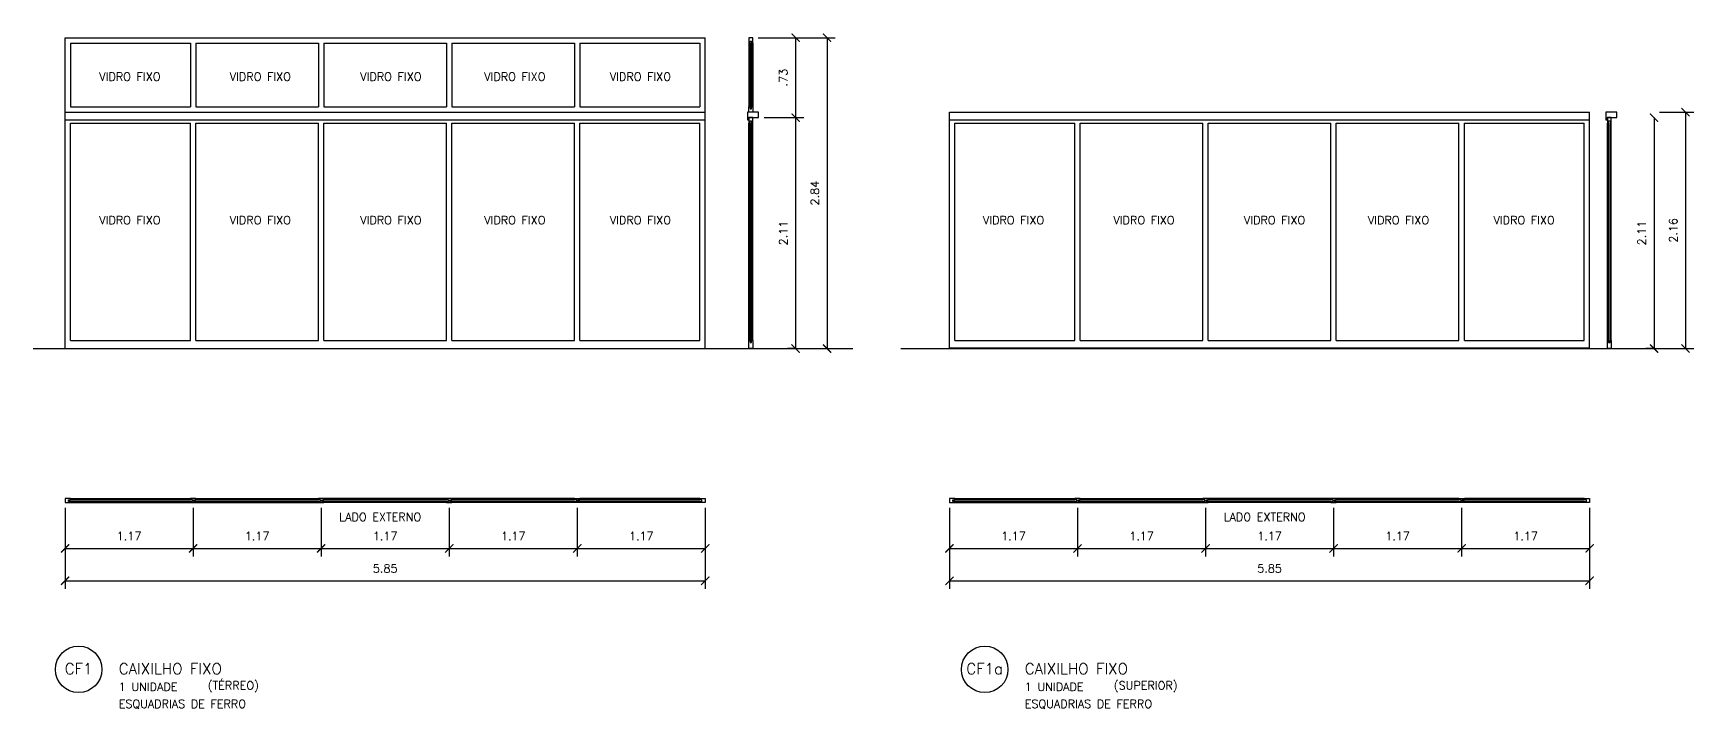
# Model space of a CAD drawing. Header units: millimetres. Extents: x 193 to 586, y 108 to 133.
# Drawn here: x 414.06 to 429.23, y 125.87 to 132.04 of the extents above; entities that cross this region are included whole.
import ezdxf

# ---------------------------------------------------------------- set-up
doc = ezdxf.new("R2010")
doc.units = ezdxf.units.MM
for name, color, linetype in [('CAIX', 2, 'Continuous'), ('CAIXN', 7, 'Continuous'), ('COTAS', 1, 'Continuous'), ('LVISTA01', 8, 'Continuous'), ('LVISTA02', 1, 'Continuous'), ('REVEST', 2, 'Continuous')]:
    doc.layers.add(name, color=color, linetype=linetype)
doc.styles.add('100-50', font='romans.shx', dxfattribs={"height": 0.125})
doc.styles.add('60-50', font='romans.shx', dxfattribs={"height": 0.075})
doc.dimstyles.new('50', dxfattribs={"dimtxt": 0.1, "dimasz": 2.5, "dimexe": 1.25, "dimexo": 0.625, "dimgap": 0.075, "dimtad": 1, "dimzin": 0, "dimdsep": 46, "dimtxsty": '60-50', "dimcen": 2.5, "dimclrt": 3, "dimadec": 0, "dimazin": 0, "dimtfac": 1, "dimtmove": 0, "dimatfit": 3, "dimfxl": 1, "dimarcsym": 0})

# ---------------------------------------------------------------- blocks, each defined once
blk = doc.blocks.new('_ARCHTICK')
at = {"color": 0, "linetype": 'ByBlock', "const_width": 0.15}
blk.add_lwpolyline([(-0.5, -0.5), (0.5, 0.5)], dxfattribs=at)
blk = doc.blocks.new('*D132')
at = {"color": 0, "linetype": 'ByBlock'}
for p, q in [((195.151, 234.79), (195.568, 234.79)), ((195.493, 234.79), (195.493, 234.06)), ((195.204, 234.06), (195.568, 234.06))]:
    blk.add_line(p, q, dxfattribs=at)
at = {"layer": 'DEFPOINTS', "color": 0, "linetype": 'ByBlock'}
for p in [(195.101, 234.79), (195.154, 234.06), (195.493, 234.06)]:
    blk.add_point(p, dxfattribs=at)
at = {"color": 0, "linetype": 'ByBlock', "xscale": 0.075, "yscale": 0.075, "zscale": 0.075}
for p, rotation in [((195.493, 234.79), 90), ((195.493, 234.06), 270)]:
    blk.add_blockref('_ARCHTICK', p, dxfattribs=dict(at, rotation=rotation))
at = {"color": 3, "linetype": 'ByBlock', "insert": (195.38, 234.425), "char_height": 0.075, "attachment_point": 5, "rotation": 90, "style": '60-50'}
blk.add_mtext('.73', dxfattribs=at)
blk = doc.blocks.new('*D133')
at = {"color": 0, "linetype": 'ByBlock'}
for p, q in [((195.493, 234.06), (195.493, 231.95)), ((195.486, 231.95), (195.418, 231.95))]:
    blk.add_line(p, q, dxfattribs=at)
at = {"layer": 'DEFPOINTS', "color": 0, "linetype": 'ByBlock'}
for p in [(195.154, 234.06), (195.493, 231.95), (195.536, 231.95)]:
    blk.add_point(p, dxfattribs=at)
at = {"color": 0, "linetype": 'ByBlock', "xscale": 0.075, "yscale": 0.075, "zscale": 0.075}
for p, rotation in [((195.493, 234.06), 90), ((195.493, 231.95), 270)]:
    blk.add_blockref('_ARCHTICK', p, dxfattribs=dict(at, rotation=rotation))
at = {"color": 3, "linetype": 'ByBlock', "insert": (195.38, 233.005), "char_height": 0.075, "attachment_point": 5, "rotation": 90, "style": '60-50'}
blk.add_mtext('2.11', dxfattribs=at)
blk = doc.blocks.new('*D134')
at = {"color": 0, "linetype": 'ByBlock'}
for p, q in [((195.543, 234.79), (195.855, 234.79)), ((195.78, 234.79), (195.78, 231.95)), ((195.543, 231.95), (195.855, 231.95))]:
    blk.add_line(p, q, dxfattribs=at)
at = {"layer": 'DEFPOINTS', "color": 0, "linetype": 'ByBlock'}
for p in [(195.493, 234.79), (195.493, 231.95), (195.78, 231.95)]:
    blk.add_point(p, dxfattribs=at)
at = {"color": 0, "linetype": 'ByBlock', "xscale": 0.075, "yscale": 0.075, "zscale": 0.075}
for p, rotation in [((195.78, 234.79), 90), ((195.78, 231.95), 270)]:
    blk.add_blockref('_ARCHTICK', p, dxfattribs=dict(at, rotation=rotation))
at = {"color": 3, "linetype": 'ByBlock', "insert": (195.668, 233.37), "char_height": 0.075, "attachment_point": 5, "rotation": 90, "style": '60-50'}
blk.add_mtext('2.84', dxfattribs=at)
blk = doc.blocks.new('*D135')
at = {"color": 0, "linetype": 'ByBlock'}
for p, q in [((188.817, 230.494), (188.817, 230.049)), ((189.987, 230.494), (189.987, 230.049)), ((188.817, 230.124), (189.987, 230.124))]:
    blk.add_line(p, q, dxfattribs=at)
at = {"layer": 'DEFPOINTS', "color": 0, "linetype": 'ByBlock'}
for p in [(188.817, 230.544), (189.987, 230.544), (189.987, 230.124)]:
    blk.add_point(p, dxfattribs=at)
at = {"color": 0, "linetype": 'ByBlock', "xscale": 0.075, "yscale": 0.075, "zscale": 0.075, "rotation": 180}
blk.add_blockref('_ARCHTICK', (188.817, 230.124), dxfattribs=at)
at = {"color": 0, "linetype": 'ByBlock', "xscale": 0.075, "yscale": 0.075, "zscale": 0.075}
blk.add_blockref('_ARCHTICK', (189.987, 230.124), dxfattribs=at)
at = {"color": 3, "linetype": 'ByBlock', "insert": (189.402, 230.237), "char_height": 0.075, "attachment_point": 5, "style": '60-50'}
blk.add_mtext('1.17', dxfattribs=at)
blk = doc.blocks.new('*D136')
at = {"color": 0, "linetype": 'ByBlock'}
for p, q in [((191.157, 230.494), (191.157, 230.049)), ((189.987, 230.124), (191.157, 230.124))]:
    blk.add_line(p, q, dxfattribs=at)
at = {"layer": 'DEFPOINTS', "color": 0, "linetype": 'ByBlock'}
for p in [(189.987, 230.544), (191.157, 230.544), (191.157, 230.124)]:
    blk.add_point(p, dxfattribs=at)
at = {"color": 0, "linetype": 'ByBlock', "xscale": 0.075, "yscale": 0.075, "zscale": 0.075, "rotation": 180}
blk.add_blockref('_ARCHTICK', (189.987, 230.124), dxfattribs=at)
at = {"color": 0, "linetype": 'ByBlock', "xscale": 0.075, "yscale": 0.075, "zscale": 0.075}
blk.add_blockref('_ARCHTICK', (191.157, 230.124), dxfattribs=at)
at = {"color": 3, "linetype": 'ByBlock', "insert": (190.572, 230.237), "char_height": 0.075, "attachment_point": 5, "style": '60-50'}
blk.add_mtext('1.17', dxfattribs=at)
blk = doc.blocks.new('*D137')
at = {"color": 0, "linetype": 'ByBlock'}
for p, q in [((192.327, 230.494), (192.327, 230.049)), ((191.157, 230.124), (192.327, 230.124))]:
    blk.add_line(p, q, dxfattribs=at)
at = {"layer": 'DEFPOINTS', "color": 0, "linetype": 'ByBlock'}
for p in [(191.157, 230.544), (192.327, 230.544), (192.327, 230.124)]:
    blk.add_point(p, dxfattribs=at)
at = {"color": 0, "linetype": 'ByBlock', "xscale": 0.075, "yscale": 0.075, "zscale": 0.075, "rotation": 180}
blk.add_blockref('_ARCHTICK', (191.157, 230.124), dxfattribs=at)
at = {"color": 0, "linetype": 'ByBlock', "xscale": 0.075, "yscale": 0.075, "zscale": 0.075}
blk.add_blockref('_ARCHTICK', (192.327, 230.124), dxfattribs=at)
at = {"color": 3, "linetype": 'ByBlock', "insert": (191.742, 230.237), "char_height": 0.075, "attachment_point": 5, "style": '60-50'}
blk.add_mtext('1.17', dxfattribs=at)
blk = doc.blocks.new('*D138')
at = {"color": 0, "linetype": 'ByBlock'}
for p, q in [((193.497, 230.494), (193.497, 230.049)), ((192.327, 230.124), (193.497, 230.124))]:
    blk.add_line(p, q, dxfattribs=at)
at = {"layer": 'DEFPOINTS', "color": 0, "linetype": 'ByBlock'}
for p in [(192.327, 230.544), (193.497, 230.544), (193.497, 230.124)]:
    blk.add_point(p, dxfattribs=at)
at = {"color": 0, "linetype": 'ByBlock', "xscale": 0.075, "yscale": 0.075, "zscale": 0.075, "rotation": 180}
blk.add_blockref('_ARCHTICK', (192.327, 230.124), dxfattribs=at)
at = {"color": 0, "linetype": 'ByBlock', "xscale": 0.075, "yscale": 0.075, "zscale": 0.075}
blk.add_blockref('_ARCHTICK', (193.497, 230.124), dxfattribs=at)
at = {"color": 3, "linetype": 'ByBlock', "insert": (192.912, 230.237), "char_height": 0.075, "attachment_point": 5, "style": '60-50'}
blk.add_mtext('1.17', dxfattribs=at)
blk = doc.blocks.new('*D139')
at = {"color": 0, "linetype": 'ByBlock'}
for p, q in [((194.667, 230.494), (194.667, 230.049)), ((193.497, 230.124), (194.667, 230.124))]:
    blk.add_line(p, q, dxfattribs=at)
at = {"layer": 'DEFPOINTS', "color": 0, "linetype": 'ByBlock'}
for p in [(193.497, 230.544), (194.667, 230.544), (194.667, 230.124)]:
    blk.add_point(p, dxfattribs=at)
at = {"color": 0, "linetype": 'ByBlock', "xscale": 0.075, "yscale": 0.075, "zscale": 0.075, "rotation": 180}
blk.add_blockref('_ARCHTICK', (193.497, 230.124), dxfattribs=at)
at = {"color": 0, "linetype": 'ByBlock', "xscale": 0.075, "yscale": 0.075, "zscale": 0.075}
blk.add_blockref('_ARCHTICK', (194.667, 230.124), dxfattribs=at)
at = {"color": 3, "linetype": 'ByBlock', "insert": (194.082, 230.237), "char_height": 0.075, "attachment_point": 5, "style": '60-50'}
blk.add_mtext('1.17', dxfattribs=at)
blk = doc.blocks.new('*D140')
at = {"color": 0, "linetype": 'ByBlock'}
for p, q in [((188.817, 230.074), (188.817, 229.753)), ((194.667, 230.074), (194.667, 229.753)), ((188.817, 229.828), (194.667, 229.828))]:
    blk.add_line(p, q, dxfattribs=at)
at = {"layer": 'DEFPOINTS', "color": 0, "linetype": 'ByBlock'}
for p in [(188.817, 230.124), (194.667, 230.124), (194.667, 229.828)]:
    blk.add_point(p, dxfattribs=at)
at = {"color": 0, "linetype": 'ByBlock', "xscale": 0.075, "yscale": 0.075, "zscale": 0.075, "rotation": 180}
blk.add_blockref('_ARCHTICK', (188.817, 229.828), dxfattribs=at)
at = {"color": 0, "linetype": 'ByBlock', "xscale": 0.075, "yscale": 0.075, "zscale": 0.075}
blk.add_blockref('_ARCHTICK', (194.667, 229.828), dxfattribs=at)
at = {"color": 3, "linetype": 'ByBlock', "insert": (191.742, 229.94), "char_height": 0.075, "attachment_point": 5, "style": '60-50'}
blk.add_mtext('5.85', dxfattribs=at)
blk = doc.blocks.new('*D141')
at = {"color": 0, "linetype": 'ByBlock'}
for p, q in [((195.493, 234.06), (195.493, 231.95)), ((195.486, 231.95), (195.418, 231.95))]:
    blk.add_line(p, q, dxfattribs=at)
at = {"layer": 'DEFPOINTS', "color": 0, "linetype": 'ByBlock'}
for p in [(195.154, 234.06), (195.493, 231.95), (195.536, 231.95)]:
    blk.add_point(p, dxfattribs=at)
at = {"color": 0, "linetype": 'ByBlock', "xscale": 0.075, "yscale": 0.075, "zscale": 0.075}
for p, rotation in [((195.493, 234.06), 90), ((195.493, 231.95), 270)]:
    blk.add_blockref('_ARCHTICK', p, dxfattribs=dict(at, rotation=rotation))
at = {"color": 3, "linetype": 'ByBlock', "insert": (195.38, 233.005), "char_height": 0.075, "attachment_point": 5, "rotation": 90, "style": '60-50'}
blk.add_mtext('2.11', dxfattribs=at)
blk = doc.blocks.new('*D142')
at = {"color": 0, "linetype": 'ByBlock'}
for p, q in [((202.757, 234.11), (203.07, 234.11)), ((202.995, 234.11), (202.995, 231.95)), ((202.757, 231.95), (203.07, 231.95))]:
    blk.add_line(p, q, dxfattribs=at)
at = {"layer": 'DEFPOINTS', "color": 0, "linetype": 'ByBlock'}
for p in [(202.707, 234.11), (202.707, 231.95), (202.995, 231.95)]:
    blk.add_point(p, dxfattribs=at)
at = {"color": 0, "linetype": 'ByBlock', "xscale": 0.075, "yscale": 0.075, "zscale": 0.075}
for p, rotation in [((202.995, 234.11), 90), ((202.995, 231.95), 270)]:
    blk.add_blockref('_ARCHTICK', p, dxfattribs=dict(at, rotation=rotation))
at = {"color": 3, "linetype": 'ByBlock', "insert": (202.883, 233.03), "char_height": 0.075, "attachment_point": 5, "rotation": 90, "style": '60-50'}
blk.add_mtext('2.16', dxfattribs=at)
blk = doc.blocks.new('*D143')
at = {"color": 0, "linetype": 'ByBlock'}
for p, q in [((188.817, 230.494), (188.817, 230.049)), ((189.987, 230.494), (189.987, 230.049)), ((188.817, 230.124), (189.987, 230.124))]:
    blk.add_line(p, q, dxfattribs=at)
at = {"layer": 'DEFPOINTS', "color": 0, "linetype": 'ByBlock'}
for p in [(188.817, 230.544), (189.987, 230.544), (189.987, 230.124)]:
    blk.add_point(p, dxfattribs=at)
at = {"color": 0, "linetype": 'ByBlock', "xscale": 0.075, "yscale": 0.075, "zscale": 0.075, "rotation": 180}
blk.add_blockref('_ARCHTICK', (188.817, 230.124), dxfattribs=at)
at = {"color": 0, "linetype": 'ByBlock', "xscale": 0.075, "yscale": 0.075, "zscale": 0.075}
blk.add_blockref('_ARCHTICK', (189.987, 230.124), dxfattribs=at)
at = {"color": 3, "linetype": 'ByBlock', "insert": (189.402, 230.237), "char_height": 0.075, "attachment_point": 5, "style": '60-50'}
blk.add_mtext('1.17', dxfattribs=at)
blk = doc.blocks.new('*D144')
at = {"color": 0, "linetype": 'ByBlock'}
for p, q in [((191.157, 230.494), (191.157, 230.049)), ((189.987, 230.124), (191.157, 230.124))]:
    blk.add_line(p, q, dxfattribs=at)
at = {"layer": 'DEFPOINTS', "color": 0, "linetype": 'ByBlock'}
for p in [(189.987, 230.544), (191.157, 230.544), (191.157, 230.124)]:
    blk.add_point(p, dxfattribs=at)
at = {"color": 0, "linetype": 'ByBlock', "xscale": 0.075, "yscale": 0.075, "zscale": 0.075, "rotation": 180}
blk.add_blockref('_ARCHTICK', (189.987, 230.124), dxfattribs=at)
at = {"color": 0, "linetype": 'ByBlock', "xscale": 0.075, "yscale": 0.075, "zscale": 0.075}
blk.add_blockref('_ARCHTICK', (191.157, 230.124), dxfattribs=at)
at = {"color": 3, "linetype": 'ByBlock', "insert": (190.572, 230.237), "char_height": 0.075, "attachment_point": 5, "style": '60-50'}
blk.add_mtext('1.17', dxfattribs=at)
blk = doc.blocks.new('*D145')
at = {"color": 0, "linetype": 'ByBlock'}
for p, q in [((192.327, 230.494), (192.327, 230.049)), ((191.157, 230.124), (192.327, 230.124))]:
    blk.add_line(p, q, dxfattribs=at)
at = {"layer": 'DEFPOINTS', "color": 0, "linetype": 'ByBlock'}
for p in [(191.157, 230.544), (192.327, 230.544), (192.327, 230.124)]:
    blk.add_point(p, dxfattribs=at)
at = {"color": 0, "linetype": 'ByBlock', "xscale": 0.075, "yscale": 0.075, "zscale": 0.075, "rotation": 180}
blk.add_blockref('_ARCHTICK', (191.157, 230.124), dxfattribs=at)
at = {"color": 0, "linetype": 'ByBlock', "xscale": 0.075, "yscale": 0.075, "zscale": 0.075}
blk.add_blockref('_ARCHTICK', (192.327, 230.124), dxfattribs=at)
at = {"color": 3, "linetype": 'ByBlock', "insert": (191.742, 230.237), "char_height": 0.075, "attachment_point": 5, "style": '60-50'}
blk.add_mtext('1.17', dxfattribs=at)
blk = doc.blocks.new('*D146')
at = {"color": 0, "linetype": 'ByBlock'}
for p, q in [((193.497, 230.494), (193.497, 230.049)), ((192.327, 230.124), (193.497, 230.124))]:
    blk.add_line(p, q, dxfattribs=at)
at = {"layer": 'DEFPOINTS', "color": 0, "linetype": 'ByBlock'}
for p in [(192.327, 230.544), (193.497, 230.544), (193.497, 230.124)]:
    blk.add_point(p, dxfattribs=at)
at = {"color": 0, "linetype": 'ByBlock', "xscale": 0.075, "yscale": 0.075, "zscale": 0.075, "rotation": 180}
blk.add_blockref('_ARCHTICK', (192.327, 230.124), dxfattribs=at)
at = {"color": 0, "linetype": 'ByBlock', "xscale": 0.075, "yscale": 0.075, "zscale": 0.075}
blk.add_blockref('_ARCHTICK', (193.497, 230.124), dxfattribs=at)
at = {"color": 3, "linetype": 'ByBlock', "insert": (192.912, 230.237), "char_height": 0.075, "attachment_point": 5, "style": '60-50'}
blk.add_mtext('1.17', dxfattribs=at)
blk = doc.blocks.new('*D147')
at = {"color": 0, "linetype": 'ByBlock'}
for p, q in [((194.667, 230.494), (194.667, 230.049)), ((193.497, 230.124), (194.667, 230.124))]:
    blk.add_line(p, q, dxfattribs=at)
at = {"layer": 'DEFPOINTS', "color": 0, "linetype": 'ByBlock'}
for p in [(193.497, 230.544), (194.667, 230.544), (194.667, 230.124)]:
    blk.add_point(p, dxfattribs=at)
at = {"color": 0, "linetype": 'ByBlock', "xscale": 0.075, "yscale": 0.075, "zscale": 0.075, "rotation": 180}
blk.add_blockref('_ARCHTICK', (193.497, 230.124), dxfattribs=at)
at = {"color": 0, "linetype": 'ByBlock', "xscale": 0.075, "yscale": 0.075, "zscale": 0.075}
blk.add_blockref('_ARCHTICK', (194.667, 230.124), dxfattribs=at)
at = {"color": 3, "linetype": 'ByBlock', "insert": (194.082, 230.237), "char_height": 0.075, "attachment_point": 5, "style": '60-50'}
blk.add_mtext('1.17', dxfattribs=at)
blk = doc.blocks.new('*D148')
at = {"color": 0, "linetype": 'ByBlock'}
for p, q in [((188.817, 230.074), (188.817, 229.753)), ((194.667, 230.074), (194.667, 229.753)), ((188.817, 229.828), (194.667, 229.828))]:
    blk.add_line(p, q, dxfattribs=at)
at = {"layer": 'DEFPOINTS', "color": 0, "linetype": 'ByBlock'}
for p in [(188.817, 230.124), (194.667, 230.124), (194.667, 229.828)]:
    blk.add_point(p, dxfattribs=at)
at = {"color": 0, "linetype": 'ByBlock', "xscale": 0.075, "yscale": 0.075, "zscale": 0.075, "rotation": 180}
blk.add_blockref('_ARCHTICK', (188.817, 229.828), dxfattribs=at)
at = {"color": 0, "linetype": 'ByBlock', "xscale": 0.075, "yscale": 0.075, "zscale": 0.075}
blk.add_blockref('_ARCHTICK', (194.667, 229.828), dxfattribs=at)
at = {"color": 3, "linetype": 'ByBlock', "insert": (191.742, 229.94), "char_height": 0.075, "attachment_point": 5, "style": '60-50'}
blk.add_mtext('5.85', dxfattribs=at)

msp = doc.modelspace()

# ---------------------------------------------------------------- linework, layer by layer
at = {"layer": 'CAIX', "color": 1}
for p, q in [((420.5954, 131.9496), (420.5954, 131.3697)), ((420.6304, 131.9496), (420.6304, 131.3697)), ((420.5954, 129.2341), (420.5954, 131.2197)), ((420.6304, 129.2341), (420.6304, 131.2197)), ((428.4398, 129.2341), (428.4398, 131.2197)), ((428.4748, 129.2341), (428.4748, 131.2197)), ((414.3963, 127.7885), (415.4913, 127.7885)), ((415.5413, 127.7885), (416.6613, 127.7885)), ((417.8313, 127.7885), (416.7113, 127.7885)), ((419.0013, 127.7885), (417.8813, 127.7885)), ((420.1463, 127.7885), (419.0513, 127.7885)), ((422.478, 127.7885), (423.573, 127.7885)), ((423.623, 127.7885), (424.743, 127.7885)), ((425.913, 127.7885), (424.793, 127.7885)), ((427.083, 127.7885), (425.963, 127.7885)), ((428.228, 127.7885), (427.133, 127.7885)), ((414.3963, 127.7535), (415.4913, 127.7535)), ((415.5413, 127.7535), (416.6613, 127.7535)), ((417.8313, 127.7535), (416.7113, 127.7535)), ((419.0013, 127.7535), (417.8813, 127.7535)), ((420.1463, 127.7535), (419.0513, 127.7535)), ((422.478, 127.7535), (423.573, 127.7535)), ((423.623, 127.7535), (424.743, 127.7535)), ((425.913, 127.7535), (424.793, 127.7535)), ((427.083, 127.7535), (425.963, 127.7535)), ((428.228, 127.7535), (427.133, 127.7535))]:
    msp.add_line(p, q, dxfattribs=at)
at = {"layer": 'CAIX'}
for p, q in [((420.6054, 131.9496), (420.6054, 131.3697)), ((420.6204, 131.9496), (420.6204, 131.3697)), ((420.6054, 129.2341), (420.6054, 131.2197)), ((420.6204, 129.2341), (420.6204, 131.2197)), ((428.4498, 129.2341), (428.4498, 131.2197)), ((428.4648, 129.2341), (428.4648, 131.2197)), ((414.3463, 127.7885), (414.3463, 127.7535)), ((414.3963, 127.7885), (414.3463, 127.7885)), ((414.3763, 127.7635), (414.3763, 127.7785)), ((414.3763, 127.7785), (414.3963, 127.7785)), ((414.3963, 127.7785), (414.3963, 127.7885)), ((414.3963, 127.7785), (415.4913, 127.7785)), ((415.5413, 127.7885), (415.4913, 127.7885)), ((415.4913, 127.7785), (415.4913, 127.7885)), ((415.5113, 127.7785), (415.4913, 127.7785)), ((415.5113, 127.7635), (415.5113, 127.7785)), ((415.5213, 127.7785), (415.5413, 127.7785)), ((415.5213, 127.7635), (415.5213, 127.7785)), ((415.5413, 127.7785), (415.5413, 127.7885)), ((415.5413, 127.7785), (416.6613, 127.7785)), ((416.7113, 127.7885), (416.6613, 127.7885)), ((416.6613, 127.7785), (416.6613, 127.7885)), ((416.6813, 127.7785), (416.6613, 127.7785)), ((416.6813, 127.7635), (416.6813, 127.7785)), ((416.6913, 127.7785), (416.7113, 127.7785)), ((416.6913, 127.7635), (416.6913, 127.7785)), ((416.7113, 127.7785), (416.7113, 127.7885)), ((417.8313, 127.7785), (416.7113, 127.7785)), ((417.8813, 127.7885), (417.8313, 127.7885)), ((417.8313, 127.7785), (417.8313, 127.7885)), ((417.8513, 127.7785), (417.8313, 127.7785)), ((417.8513, 127.7635), (417.8513, 127.7785)), ((417.8613, 127.7785), (417.8813, 127.7785)), ((417.8613, 127.7635), (417.8613, 127.7785)), ((417.8813, 127.7785), (417.8813, 127.7885)), ((419.0013, 127.7785), (417.8813, 127.7785)), ((419.0013, 127.7885), (419.0513, 127.7885)), ((419.0013, 127.7785), (419.0013, 127.7885)), ((419.0213, 127.7785), (419.0013, 127.7785)), ((419.0213, 127.7635), (419.0213, 127.7785)), ((419.0313, 127.7635), (419.0313, 127.7785)), ((419.0313, 127.7785), (419.0513, 127.7785)), ((419.0513, 127.7785), (419.0513, 127.7885)), ((420.1463, 127.7785), (419.0513, 127.7785)), ((422.428, 127.7885), (422.428, 127.7535)), ((422.478, 127.7885), (422.428, 127.7885)), ((422.458, 127.7635), (422.458, 127.7785)), ((422.458, 127.7785), (422.478, 127.7785)), ((422.478, 127.7785), (422.478, 127.7885)), ((422.478, 127.7785), (423.573, 127.7785)), ((423.623, 127.7885), (423.573, 127.7885)), ((423.573, 127.7785), (423.573, 127.7885)), ((423.593, 127.7785), (423.573, 127.7785)), ((423.593, 127.7635), (423.593, 127.7785)), ((423.603, 127.7785), (423.623, 127.7785)), ((423.603, 127.7635), (423.603, 127.7785)), ((423.623, 127.7785), (423.623, 127.7885)), ((423.623, 127.7785), (424.743, 127.7785)), ((424.793, 127.7885), (424.743, 127.7885)), ((424.743, 127.7785), (424.743, 127.7885)), ((424.763, 127.7785), (424.743, 127.7785)), ((424.763, 127.7635), (424.763, 127.7785)), ((424.773, 127.7785), (424.793, 127.7785)), ((424.773, 127.7635), (424.773, 127.7785)), ((424.793, 127.7785), (424.793, 127.7885)), ((425.913, 127.7785), (424.793, 127.7785)), ((425.963, 127.7885), (425.913, 127.7885)), ((425.913, 127.7785), (425.913, 127.7885)), ((425.933, 127.7785), (425.913, 127.7785)), ((425.933, 127.7635), (425.933, 127.7785)), ((425.943, 127.7785), (425.963, 127.7785)), ((425.943, 127.7635), (425.943, 127.7785)), ((425.963, 127.7785), (425.963, 127.7885)), ((427.083, 127.7785), (425.963, 127.7785)), ((427.083, 127.7885), (427.133, 127.7885)), ((427.083, 127.7785), (427.083, 127.7885)), ((427.103, 127.7785), (427.083, 127.7785)), ((427.103, 127.7635), (427.103, 127.7785)), ((427.113, 127.7635), (427.113, 127.7785)), ((427.113, 127.7785), (427.133, 127.7785)), ((427.133, 127.7785), (427.133, 127.7885)), ((428.228, 127.7785), (427.133, 127.7785)), ((414.3463, 127.7535), (414.3963, 127.7535)), ((414.3963, 127.7635), (414.3763, 127.7635)), ((414.3963, 127.7635), (415.4913, 127.7635)), ((414.3963, 127.7535), (414.3963, 127.7635)), ((415.4913, 127.7535), (415.4913, 127.7635)), ((415.4913, 127.7635), (415.5113, 127.7635)), ((415.4913, 127.7535), (415.5413, 127.7535)), ((415.5413, 127.7635), (415.5213, 127.7635)), ((415.5413, 127.7635), (416.6613, 127.7635)), ((415.5413, 127.7535), (415.5413, 127.7635)), ((416.6613, 127.7535), (416.6613, 127.7635)), ((416.6613, 127.7635), (416.6813, 127.7635)), ((416.6613, 127.7535), (416.7113, 127.7535)), ((416.7113, 127.7635), (416.6913, 127.7635)), ((417.8313, 127.7635), (416.7113, 127.7635)), ((416.7113, 127.7535), (416.7113, 127.7635)), ((417.8313, 127.7535), (417.8313, 127.7635)), ((417.8313, 127.7635), (417.8513, 127.7635)), ((417.8313, 127.7535), (417.8813, 127.7535)), ((417.8813, 127.7635), (417.8613, 127.7635)), ((419.0013, 127.7635), (417.8813, 127.7635)), ((417.8813, 127.7535), (417.8813, 127.7635)), ((419.0013, 127.7535), (419.0013, 127.7635)), ((419.0013, 127.7635), (419.0213, 127.7635)), ((419.0513, 127.7535), (419.0013, 127.7535)), ((419.0513, 127.7635), (419.0313, 127.7635)), ((420.1463, 127.7635), (419.0513, 127.7635)), ((419.0513, 127.7535), (419.0513, 127.7635)), ((422.428, 127.7535), (422.478, 127.7535)), ((422.478, 127.7635), (422.458, 127.7635)), ((422.478, 127.7635), (423.573, 127.7635)), ((422.478, 127.7535), (422.478, 127.7635)), ((423.573, 127.7535), (423.573, 127.7635)), ((423.573, 127.7635), (423.593, 127.7635)), ((423.573, 127.7535), (423.623, 127.7535)), ((423.623, 127.7635), (423.603, 127.7635)), ((423.623, 127.7635), (424.743, 127.7635)), ((423.623, 127.7535), (423.623, 127.7635)), ((424.743, 127.7535), (424.743, 127.7635)), ((424.743, 127.7635), (424.763, 127.7635)), ((424.743, 127.7535), (424.793, 127.7535)), ((424.793, 127.7635), (424.773, 127.7635)), ((425.913, 127.7635), (424.793, 127.7635)), ((424.793, 127.7535), (424.793, 127.7635)), ((425.913, 127.7535), (425.913, 127.7635)), ((425.913, 127.7635), (425.933, 127.7635)), ((425.913, 127.7535), (425.963, 127.7535)), ((425.963, 127.7635), (425.943, 127.7635)), ((427.083, 127.7635), (425.963, 127.7635)), ((425.963, 127.7535), (425.963, 127.7635)), ((427.083, 127.7535), (427.083, 127.7635)), ((427.083, 127.7635), (427.103, 127.7635)), ((427.133, 127.7535), (427.083, 127.7535)), ((427.133, 127.7635), (427.113, 127.7635)), ((428.228, 127.7635), (427.133, 127.7635)), ((427.133, 127.7535), (427.133, 127.7635))]:
    msp.add_line(p, q, dxfattribs=at)
for points in [[(420.5954, 131.9996), (420.5954, 131.9496), (420.6054, 131.9496), (420.6054, 131.9696), (420.6204, 131.9696), (420.6204, 131.9496), (420.6304, 131.9496), (420.6304, 131.9996)], [(420.5829, 131.3197), (420.5829, 131.2497), (420.5929, 131.2497), (420.5929, 131.2697), (420.6829, 131.2697), (420.6829, 131.3197)], [(420.5954, 131.3197), (420.5954, 131.3697), (420.6054, 131.3697), (420.6054, 131.3497), (420.6204, 131.3497), (420.6204, 131.3697), (420.6304, 131.3697), (420.6304, 131.3197)], [(420.5954, 131.2697), (420.5954, 131.2197), (420.6054, 131.2197), (420.6054, 131.2397), (420.6204, 131.2397), (420.6204, 131.2197), (420.6304, 131.2197), (420.6304, 131.2697)], [(428.4273, 131.3197), (428.4273, 131.2497), (428.4373, 131.2497), (428.4373, 131.2697), (428.5273, 131.2697), (428.5273, 131.3197)], [(428.4398, 131.2697), (428.4398, 131.2197), (428.4498, 131.2197), (428.4498, 131.2397), (428.4648, 131.2397), (428.4648, 131.2197), (428.4748, 131.2197), (428.4748, 131.2697)], [(420.5954, 129.1596), (420.5954, 129.2341), (420.6054, 129.2341), (420.6054, 129.2141), (420.6204, 129.2141), (420.6204, 129.2341), (420.6304, 129.2341), (420.6304, 129.1596)], [(428.4398, 129.1596), (428.4398, 129.2341), (428.4498, 129.2341), (428.4498, 129.2141), (428.4648, 129.2141), (428.4648, 129.2341), (428.4748, 129.2341), (428.4748, 129.1596)], [(420.1963, 127.7535), (420.1463, 127.7535), (420.1463, 127.7635), (420.1663, 127.7635), (420.1663, 127.7785), (420.1463, 127.7785), (420.1463, 127.7885), (420.1963, 127.7885)], [(428.278, 127.7535), (428.228, 127.7535), (428.228, 127.7635), (428.248, 127.7635), (428.248, 127.7785), (428.228, 127.7785), (428.228, 127.7885), (428.278, 127.7885)]]:
    msp.add_lwpolyline(points, close=True, dxfattribs=at)
at = {"layer": 'CAIXN', "color": 8, "ltscale": 0.5}
for centre in [(414.4704, 126.2284), (422.7501, 126.2284)]:
    msp.add_circle(centre, 0.2125, dxfattribs=at)
at = {"layer": 'LVISTA01'}
for p, q in [((414.3963, 131.9496), (415.4913, 131.9496)), ((414.3963, 131.9496), (414.3963, 131.3697)), ((415.4913, 131.9496), (415.4913, 131.3697)), ((415.5413, 131.9496), (415.5413, 131.3697)), ((415.5413, 131.9496), (416.6613, 131.9496)), ((416.6613, 131.9496), (416.6613, 131.3697)), ((416.7113, 131.9496), (416.7113, 131.3697)), ((416.7113, 131.9496), (417.8313, 131.9496)), ((417.8313, 131.9496), (417.8313, 131.3697)), ((417.8813, 131.9496), (417.8813, 131.3697)), ((417.8813, 131.9496), (419.0013, 131.9496)), ((419.0013, 131.9496), (419.0013, 131.3697)), ((419.0513, 131.9496), (419.0513, 131.3697)), ((419.0513, 131.9496), (420.1463, 131.9496)), ((420.1463, 131.9496), (420.1463, 131.3697)), ((414.3963, 131.3697), (415.4913, 131.3697)), ((415.5413, 131.3697), (416.6613, 131.3697)), ((416.7113, 131.3697), (417.8313, 131.3697)), ((417.8813, 131.3697), (419.0013, 131.3697)), ((419.0513, 131.3697), (420.1463, 131.3697)), ((414.3963, 131.2197), (415.4913, 131.2197)), ((414.3963, 129.2341), (414.3963, 131.2197)), ((415.4913, 129.2341), (415.4913, 131.2197)), ((415.5413, 129.2341), (415.5413, 131.2197)), ((415.5413, 131.2197), (416.6613, 131.2197)), ((416.6613, 129.2341), (416.6613, 131.2197)), ((416.7113, 129.2341), (416.7113, 131.2197)), ((416.7113, 131.2197), (417.8313, 131.2197)), ((417.8313, 129.2341), (417.8313, 131.2197)), ((417.8813, 129.2341), (417.8813, 131.2197)), ((417.8813, 131.2197), (419.0013, 131.2197)), ((419.0013, 129.2341), (419.0013, 131.2197)), ((419.0513, 129.2341), (419.0513, 131.2197)), ((419.0513, 131.2197), (420.1463, 131.2197)), ((420.1463, 129.2341), (420.1463, 131.2197)), ((422.478, 131.2197), (423.573, 131.2197)), ((422.478, 129.2341), (422.478, 131.2197)), ((423.573, 129.2341), (423.573, 131.2197)), ((423.623, 131.2197), (424.743, 131.2197)), ((423.623, 129.2341), (423.623, 131.2197)), ((424.743, 129.2341), (424.743, 131.2197)), ((424.793, 131.2197), (425.913, 131.2197)), ((424.793, 129.2341), (424.793, 131.2197)), ((425.913, 129.2341), (425.913, 131.2197)), ((425.963, 131.2197), (427.083, 131.2197)), ((425.963, 129.2341), (425.963, 131.2197)), ((427.083, 129.2341), (427.083, 131.2197)), ((427.133, 131.2197), (428.228, 131.2197)), ((427.133, 129.2341), (427.133, 131.2197)), ((428.228, 129.2341), (428.228, 131.2197)), ((414.3963, 129.2341), (415.4913, 129.2341)), ((415.5413, 129.2341), (416.6613, 129.2341)), ((416.7113, 129.2341), (417.8313, 129.2341)), ((417.8813, 129.2341), (419.0013, 129.2341)), ((419.0513, 129.2341), (420.1463, 129.2341)), ((422.478, 129.2341), (423.573, 129.2341)), ((423.623, 129.2341), (424.743, 129.2341)), ((424.793, 129.2341), (425.913, 129.2341)), ((425.963, 129.2341), (427.083, 129.2341)), ((427.133, 129.2341), (428.228, 129.2341))]:
    msp.add_line(p, q, dxfattribs=at)
at = {"layer": 'LVISTA02'}
for p, q in [((414.3463, 129.1596), (414.3463, 131.9996)), ((414.3463, 131.9996), (420.1963, 131.9996)), ((420.1963, 129.1596), (420.1963, 131.9996)), ((414.3463, 131.3197), (420.1963, 131.3197)), ((422.428, 131.3197), (428.278, 131.3197)), ((422.428, 129.1652), (422.428, 131.3197)), ((428.278, 129.1652), (428.278, 131.3197)), ((414.3463, 131.2497), (420.1963, 131.2497)), ((422.428, 131.2497), (428.278, 131.2497)), ((422.428, 129.1652), (428.278, 129.1652))]:
    msp.add_line(p, q, dxfattribs=at)
at = {"layer": 'REVEST'}
for p, q in [((414.0551, 129.1596), (421.5463, 129.1596)), ((421.985, 129.1596), (429.2297, 129.1596))]:
    msp.add_line(p, q, dxfattribs=at)

# ---------------------------------------------------------------- texts
at = {"layer": 'CAIXN', "ltscale": 0.5, "char_height": 0.075, "style": '60-50'}
for s, insert, attachment_point in [('VIDRO FIXO', (414.9384, 131.644), 5), ('VIDRO FIXO', (416.1309, 131.644), 5), ('VIDRO FIXO', (417.3234, 131.644), 5), ('VIDRO FIXO', (418.4562, 131.644), 5), ('VIDRO FIXO', (419.604, 131.644), 5), ('VIDRO FIXO', (414.9384, 130.3331), 5), ('VIDRO FIXO', (416.1309, 130.3331), 5), ('VIDRO FIXO', (417.3234, 130.3331), 5), ('VIDRO FIXO', (418.4562, 130.3331), 5), ('VIDRO FIXO', (419.604, 130.3331), 5), ('VIDRO FIXO', (423.0135, 130.3331), 5), ('VIDRO FIXO', (424.206, 130.3331), 5), ('VIDRO FIXO', (425.3985, 130.3331), 5), ('VIDRO FIXO', (426.5314, 130.3331), 5), ('VIDRO FIXO', (427.6792, 130.3331), 5), ('LADO EXTERNO', (417.226, 127.6208), 5), ('LADO EXTERNO', (425.3076, 127.6208), 5), ('1 UNIDADE', (414.8363, 126.0691), 4), ('(TÉRREO)', (415.6491, 126.0691), 4), ('1 UNIDADE', (423.116, 126.0691), 4), ('(SUPERIOR)', (423.9287, 126.0691), 4), ('ESQUADRIAS DE FERRO', (414.8363, 125.9092), 4), ('ESQUADRIAS DE FERRO', (423.116, 125.9092), 4)]:
    msp.add_mtext(s, dxfattribs=dict(at, insert=insert, attachment_point=attachment_point))
at = {"layer": 'CAIXN', "color": 2, "ltscale": 0.5, "char_height": 0.1, "style": '100-50'}
for s, insert, attachment_point in [('CF1', (414.4694, 126.2341), 5), ('CAIXILHO FIXO', (414.8365, 126.2341), 4), ('CF1a', (422.749, 126.2341), 5), ('CAIXILHO FIXO', (423.1161, 126.2341), 4)]:
    msp.add_mtext(s, dxfattribs=dict(at, insert=insert, attachment_point=attachment_point))

# ---------------------------------------------------------------- dimensions: what is measured, and where the dimension line sits
at = {"layer": 'COTAS'}
for base, p1, p2, override, picture, middle, set_off in [((421.0218, 131.2697), (420.6304, 131.9996), (420.6829, 131.2697), {"dimasz": 0.075, "dimexe": 0.075, "dimexo": 0.05, "dimzin": 4, "dimblk1": 'ARCHTICK', "dimblk2": 'ARCHTICK', "dimsah": 1, "dimtmove": 2}, '*D132', (420.9093, 131.6347), (225.5293, -102.7902)), ((421.3097, 129.1596), (421.0218, 131.9996), (421.0218, 129.1596), {"dimasz": 0.075, "dimexe": 0.075, "dimexo": 0.05, "dimzin": 4, "dimblk1": 'ARCHTICK', "dimblk2": 'ARCHTICK', "dimsah": 1, "dimtmove": 2}, '*D134', (421.1972, 130.5796), (225.5293, -102.7902)), ((421.0218, 129.1596), (420.6829, 131.2697), (421.065, 129.1596), {"dimasz": 0.075, "dimexe": 0.075, "dimexo": 0.05, "dimzin": 4, "dimblk1": 'ARCHTICK', "dimblk2": 'ARCHTICK', "dimsah": 1, "dimse1": 1, "dimtmove": 2}, '*D133', (420.9093, 130.2147), (225.5293, -102.7902)), ((428.8662, 129.1596), (428.5273, 131.2697), (428.9094, 129.1596), {"dimasz": 0.075, "dimexe": 0.075, "dimexo": 0.05, "dimzin": 4, "dimblk1": 'ARCHTICK', "dimblk2": 'ARCHTICK', "dimsah": 1, "dimse1": 1, "dimtmove": 2}, '*D141', (428.7537, 130.2147), (233.3737, -102.7902)), ((429.1541, 129.1596), (428.8662, 131.3197), (428.8662, 129.1596), {"dimasz": 0.075, "dimexe": 0.075, "dimexo": 0.05, "dimzin": 4, "dimblk1": 'ARCHTICK', "dimblk2": 'ARCHTICK', "dimsah": 1, "dimtmove": 2}, '*D142', (429.0416, 130.2397), (226.1589, -102.7902))]:
    dim = msp.add_linear_dim(base=base, p1=p1, p2=p2, angle=90, dimstyle='50', override=override, dxfattribs=at)
    dim.commit()
    dim.dimension.update_dxf_attribs({"geometry": picture, "text_midpoint": middle, "insert": set_off})
for base, p1, p2, override, picture, middle, set_off in [((415.5163, 127.3339), (414.3463, 127.7535), (415.5163, 127.7535), {"dimasz": 0.075, "dimexe": 0.075, "dimexo": 0.05, "dimzin": 4, "dimblk1": 'ARCHTICK', "dimblk2": 'ARCHTICK', "dimsah": 1, "dimtmove": 2}, '*D135', (414.9313, 127.4464), (225.5293, -102.7902)), ((416.6863, 127.3339), (415.5163, 127.7535), (416.6863, 127.7535), {"dimasz": 0.075, "dimexe": 0.075, "dimexo": 0.05, "dimzin": 4, "dimblk1": 'ARCHTICK', "dimblk2": 'ARCHTICK', "dimsah": 1, "dimse1": 1, "dimtmove": 2}, '*D136', (416.1013, 127.4464), (225.5293, -102.7902)), ((417.8563, 127.3339), (416.6863, 127.7535), (417.8563, 127.7535), {"dimasz": 0.075, "dimexe": 0.075, "dimexo": 0.05, "dimzin": 4, "dimblk1": 'ARCHTICK', "dimblk2": 'ARCHTICK', "dimsah": 1, "dimse1": 1, "dimtmove": 2}, '*D137', (417.2713, 127.4464), (225.5293, -102.7902)), ((419.0263, 127.3339), (417.8563, 127.7535), (419.0263, 127.7535), {"dimasz": 0.075, "dimexe": 0.075, "dimexo": 0.05, "dimzin": 4, "dimblk1": 'ARCHTICK', "dimblk2": 'ARCHTICK', "dimsah": 1, "dimse1": 1, "dimtmove": 2}, '*D138', (418.4413, 127.4464), (225.5293, -102.7902)), ((420.1963, 127.3339), (419.0263, 127.7535), (420.1963, 127.7535), {"dimasz": 0.075, "dimexe": 0.075, "dimexo": 0.05, "dimzin": 4, "dimblk1": 'ARCHTICK', "dimblk2": 'ARCHTICK', "dimsah": 1, "dimse1": 1, "dimtmove": 2}, '*D139', (419.6113, 127.4464), (225.5293, -102.7902)), ((423.598, 127.3339), (422.428, 127.7535), (423.598, 127.7535), {"dimasz": 0.075, "dimexe": 0.075, "dimexo": 0.05, "dimzin": 4, "dimblk1": 'ARCHTICK', "dimblk2": 'ARCHTICK', "dimsah": 1, "dimtmove": 2}, '*D143', (423.013, 127.4464), (233.611, -102.7902)), ((424.768, 127.3339), (423.598, 127.7535), (424.768, 127.7535), {"dimasz": 0.075, "dimexe": 0.075, "dimexo": 0.05, "dimzin": 4, "dimblk1": 'ARCHTICK', "dimblk2": 'ARCHTICK', "dimsah": 1, "dimse1": 1, "dimtmove": 2}, '*D144', (424.183, 127.4464), (233.611, -102.7902)), ((425.938, 127.3339), (424.768, 127.7535), (425.938, 127.7535), {"dimasz": 0.075, "dimexe": 0.075, "dimexo": 0.05, "dimzin": 4, "dimblk1": 'ARCHTICK', "dimblk2": 'ARCHTICK', "dimsah": 1, "dimse1": 1, "dimtmove": 2}, '*D145', (425.353, 127.4464), (233.611, -102.7902)), ((427.108, 127.3339), (425.938, 127.7535), (427.108, 127.7535), {"dimasz": 0.075, "dimexe": 0.075, "dimexo": 0.05, "dimzin": 4, "dimblk1": 'ARCHTICK', "dimblk2": 'ARCHTICK', "dimsah": 1, "dimse1": 1, "dimtmove": 2}, '*D146', (426.523, 127.4464), (233.611, -102.7902)), ((428.278, 127.3339), (427.108, 127.7535), (428.278, 127.7535), {"dimasz": 0.075, "dimexe": 0.075, "dimexo": 0.05, "dimzin": 4, "dimblk1": 'ARCHTICK', "dimblk2": 'ARCHTICK', "dimsah": 1, "dimse1": 1, "dimtmove": 2}, '*D147', (427.693, 127.4464), (233.611, -102.7902))]:
    dim = msp.add_linear_dim(base=base, p1=p1, p2=p2, dimstyle='50', override=override, dxfattribs=at)
    dim.commit()
    dim.dimension.update_dxf_attribs({"geometry": picture, "text_midpoint": middle, "insert": set_off})
for p1, p2, picture, middle, set_off in [((414.3463, 127.3339), (420.1963, 127.3339), '*D140', (417.2713, 127.1499), (225.5293, -102.7902)), ((422.428, 127.3339), (428.278, 127.3339), '*D148', (425.353, 127.1499), (233.611, -102.7902))]:
    dim = msp.add_aligned_dim(p1=p1, p2=p2, distance=-0.2965, dimstyle='50', override={"dimasz": 0.075, "dimexe": 0.075, "dimexo": 0.05, "dimzin": 4, "dimblk1": 'ARCHTICK', "dimblk2": 'ARCHTICK', "dimsah": 1, "dimtmove": 2}, dxfattribs=at)
    dim.commit()
    dim.dimension.update_dxf_attribs({"geometry": picture, "text_midpoint": middle, "insert": set_off})

doc.saveas('drawing.dxf')
